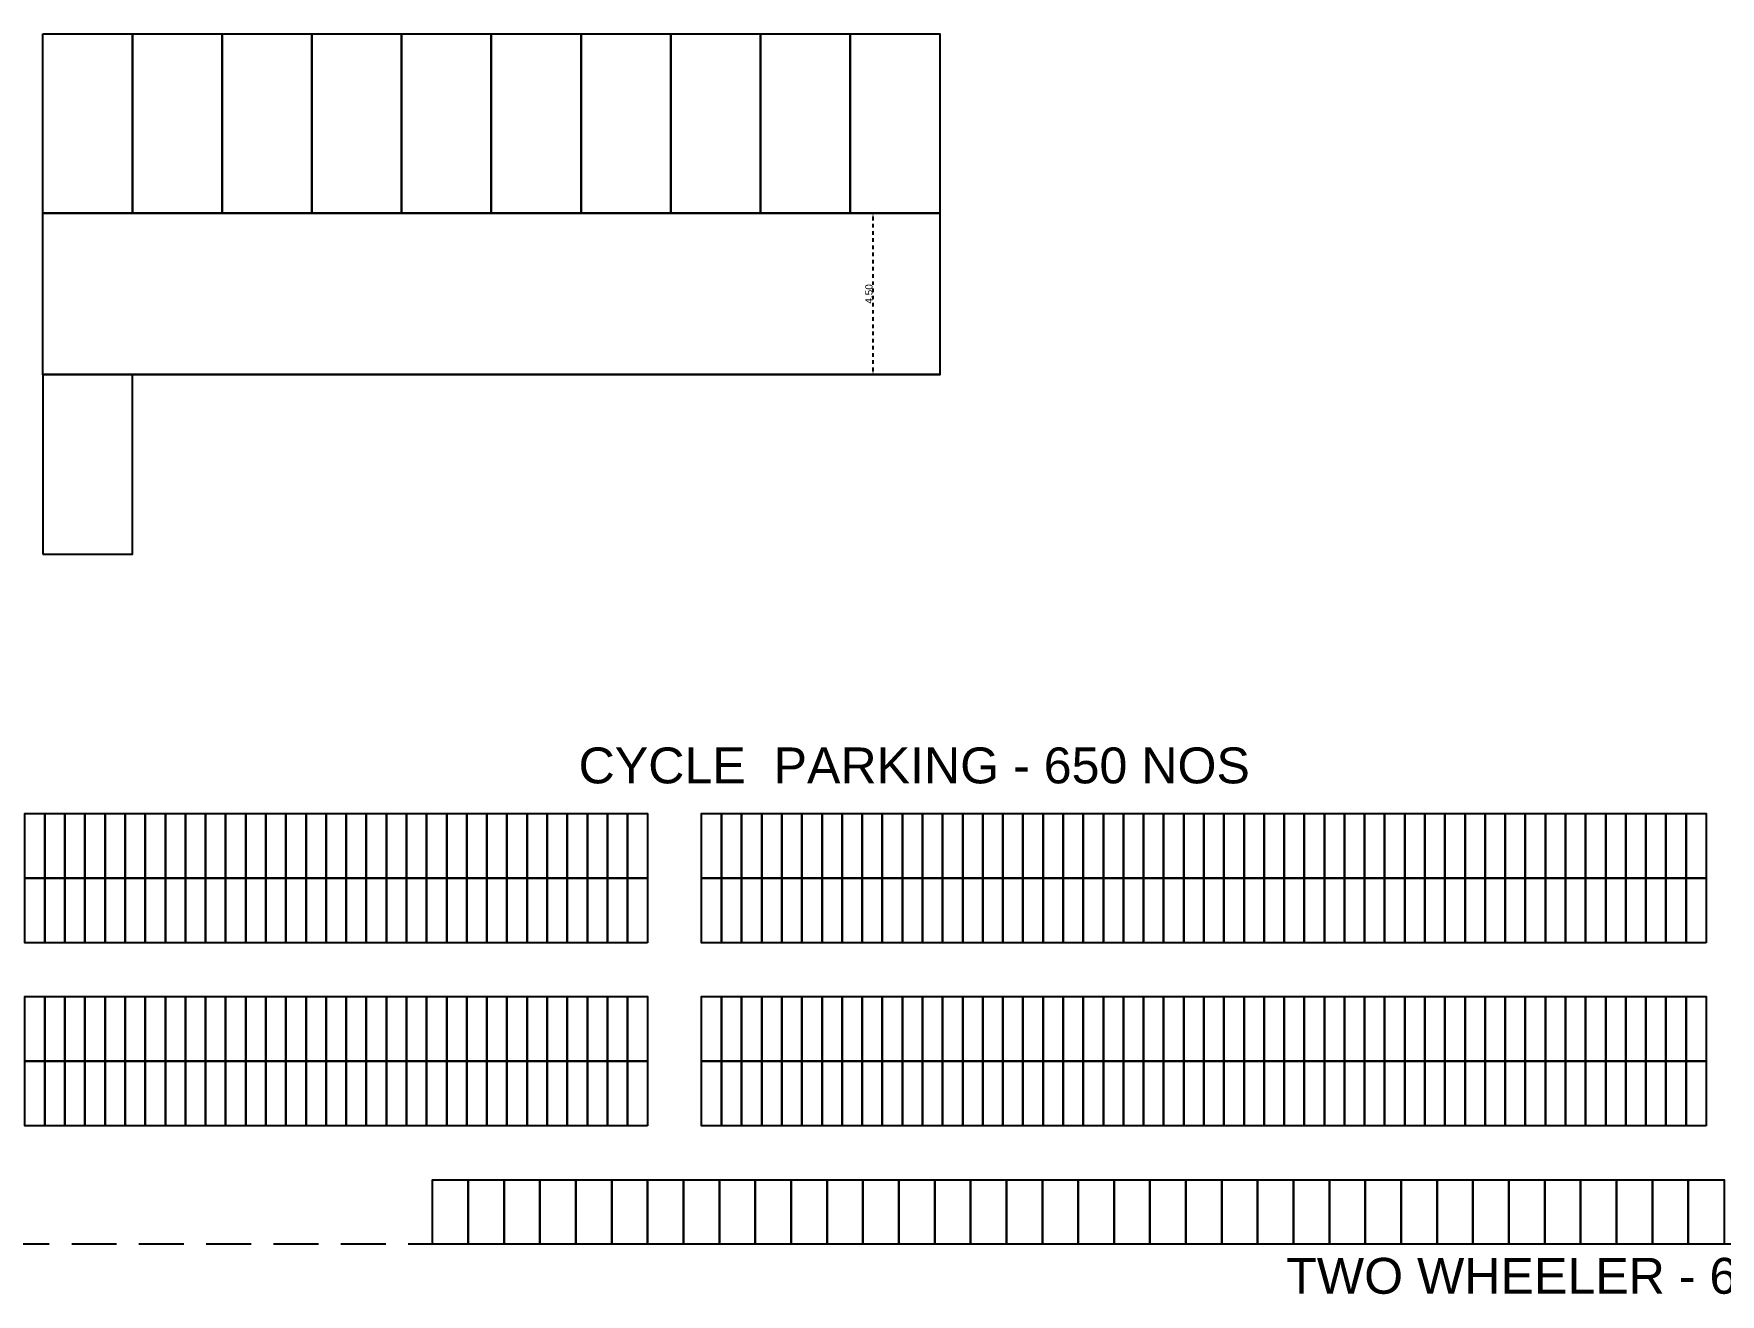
# Model space of a CAD drawing. Header units: metres. Extents: x -1744 to -758, y -4183 to -3914.
# Drawn here: x -1570.75 to -1523.74, y -4065.55 to -4030.42 of the extents above; entities that cross this region are included whole.
import ezdxf

# ---------------------------------------------------------------- set-up
doc = ezdxf.new("R2010")
doc.units = ezdxf.units.M
doc.header["$PDMODE"] = 3
doc.linetypes.add('DOT2', pattern=[0.125, 0, -0.125])
doc.linetypes.add('HIDDEN', pattern=[0.375, 0.25, -0.125])
for name, color, linetype in [('CYCLE PARKING', 225, 'Continuous'), ('DRIVE_WAY', 255, 'Continuous'), ('Driveway', 43, 'Continuous'), ('PARKING_SLOT', 30, 'Continuous'), ('PER_AISLE_WIDTH', 5, 'Continuous'), ('TEXT NOTES', 200, 'Continuous'), ('TWO WHEELER', 225, 'Continuous'), ('WALL', 7, 'Continuous')]:
    doc.layers.add(name, color=color, linetype=linetype)
doc.styles.add('CORPORATION', font='arial.ttf')
doc.styles.add('KK', font='arial.ttf', dxfattribs={"width": 0.75})
doc.styles.get("Standard").update_dxf_attribs({"font": 'arial.ttf'})
doc.dimstyles.new('Dim-outter', dxfattribs={"dimtxt": 1, "dimasz": 1, "dimexe": 0, "dimexo": 0, "dimgap": 1, "dimtad": 1, "dimlfac": -1, "dimzin": 3, "dimdsep": 46, "dimtxsty": 'CORPORATION', "dimblk": 'ARCHTICK', "dimcen": 0.125, "dimclrd": 8, "dimclre": 8, "dimclrt": 256, "dimazin": 0, "dimtfac": 0.5, "dimtix": 1, "dimtmove": 2, "dimatfit": 3, "dimfxl": 0, "dimtolj": 1, "dimtzin": 0, "dimarcsym": 0})

# ---------------------------------------------------------------- blocks, each defined once
blk = doc.blocks.new('A$C1C9B1590')
at = {"layer": 'CYCLE PARKING', "color": 101}
for points in [[(35.052, 129.009), (34.492, 129.009), (34.492, 130.809), (35.052, 130.809)], [(35.612, 129.009), (35.052, 129.009), (35.052, 130.809), (35.612, 130.809)], [(36.172, 129.009), (35.612, 129.009), (35.612, 130.809), (36.172, 130.809)], [(36.732, 129.009), (36.172, 129.009), (36.172, 130.809), (36.732, 130.809)], [(37.292, 129.009), (36.732, 129.009), (36.732, 130.809), (37.292, 130.809)], [(37.852, 129.009), (37.292, 129.009), (37.292, 130.809), (37.852, 130.809)], [(38.412, 129.009), (37.852, 129.009), (37.852, 130.809), (38.412, 130.809)], [(38.972, 129.009), (38.412, 129.009), (38.412, 130.809), (38.972, 130.809)], [(39.532, 129.009), (38.972, 129.009), (38.972, 130.809), (39.532, 130.809)], [(40.092, 129.009), (39.532, 129.009), (39.532, 130.809), (40.092, 130.809)], [(40.652, 129.009), (40.092, 129.009), (40.092, 130.809), (40.652, 130.809)], [(41.212, 129.009), (40.652, 129.009), (40.652, 130.809), (41.212, 130.809)], [(41.772, 129.009), (41.212, 129.009), (41.212, 130.809), (41.772, 130.809)], [(42.332, 129.009), (41.772, 129.009), (41.772, 130.809), (42.332, 130.809)], [(42.892, 129.009), (42.332, 129.009), (42.332, 130.809), (42.892, 130.809)], [(43.452, 129.009), (42.892, 129.009), (42.892, 130.809), (43.452, 130.809)], [(44.012, 129.009), (43.452, 129.009), (43.452, 130.809), (44.012, 130.809)], [(44.572, 129.009), (44.012, 129.009), (44.012, 130.809), (44.572, 130.809)], [(45.132, 129.009), (44.572, 129.009), (44.572, 130.809), (45.132, 130.809)], [(45.692, 129.009), (45.132, 129.009), (45.132, 130.809), (45.692, 130.809)], [(46.252, 129.009), (45.692, 129.009), (45.692, 130.809), (46.252, 130.809)], [(46.812, 129.009), (46.252, 129.009), (46.252, 130.809), (46.812, 130.809)], [(47.372, 129.009), (46.812, 129.009), (46.812, 130.809), (47.372, 130.809)], [(47.932, 129.009), (47.372, 129.009), (47.372, 130.809), (47.932, 130.809)], [(48.492, 129.009), (47.932, 129.009), (47.932, 130.809), (48.492, 130.809)], [(49.052, 129.009), (48.492, 129.009), (48.492, 130.809), (49.052, 130.809)], [(49.612, 129.009), (49.052, 129.009), (49.052, 130.809), (49.612, 130.809)], [(50.172, 129.009), (49.612, 129.009), (49.612, 130.809), (50.172, 130.809)], [(50.732, 129.009), (50.172, 129.009), (50.172, 130.809), (50.732, 130.809)], [(51.292, 129.009), (50.732, 129.009), (50.732, 130.809), (51.292, 130.809)], [(51.852, 129.009), (51.292, 129.009), (51.292, 130.809), (51.852, 130.809)], [(53.912, 129.009), (53.352, 129.009), (53.352, 130.809), (53.912, 130.809)], [(54.472, 129.009), (53.912, 129.009), (53.912, 130.809), (54.472, 130.809)], [(55.032, 129.009), (54.472, 129.009), (54.472, 130.809), (55.032, 130.809)], [(55.592, 129.009), (55.032, 129.009), (55.032, 130.809), (55.592, 130.809)], [(56.152, 129.009), (55.592, 129.009), (55.592, 130.809), (56.152, 130.809)], [(56.712, 129.009), (56.152, 129.009), (56.152, 130.809), (56.712, 130.809)], [(57.272, 129.009), (56.712, 129.009), (56.712, 130.809), (57.272, 130.809)], [(57.832, 129.009), (57.272, 129.009), (57.272, 130.809), (57.832, 130.809)], [(58.392, 129.009), (57.832, 129.009), (57.832, 130.809), (58.392, 130.809)], [(58.952, 129.009), (58.392, 129.009), (58.392, 130.809), (58.952, 130.809)], [(59.512, 129.009), (58.952, 129.009), (58.952, 130.809), (59.512, 130.809)], [(60.072, 129.009), (59.512, 129.009), (59.512, 130.809), (60.072, 130.809)], [(60.632, 129.009), (60.072, 129.009), (60.072, 130.809), (60.632, 130.809)], [(61.192, 129.009), (60.632, 129.009), (60.632, 130.809), (61.192, 130.809)], [(61.752, 129.009), (61.192, 129.009), (61.192, 130.809), (61.752, 130.809)], [(62.312, 129.009), (61.752, 129.009), (61.752, 130.809), (62.312, 130.809)], [(62.872, 129.009), (62.312, 129.009), (62.312, 130.809), (62.872, 130.809)], [(63.432, 129.009), (62.872, 129.009), (62.872, 130.809), (63.432, 130.809)], [(63.992, 129.009), (63.432, 129.009), (63.432, 130.809), (63.992, 130.809)], [(64.552, 129.009), (63.992, 129.009), (63.992, 130.809), (64.552, 130.809)], [(65.112, 129.009), (64.552, 129.009), (64.552, 130.809), (65.112, 130.809)], [(65.672, 129.009), (65.112, 129.009), (65.112, 130.809), (65.672, 130.809)], [(66.232, 129.009), (65.672, 129.009), (65.672, 130.809), (66.232, 130.809)], [(66.792, 129.009), (66.232, 129.009), (66.232, 130.809), (66.792, 130.809)], [(67.352, 129.009), (66.792, 129.009), (66.792, 130.809), (67.352, 130.809)], [(67.912, 129.009), (67.352, 129.009), (67.352, 130.809), (67.912, 130.809)], [(68.472, 129.009), (67.912, 129.009), (67.912, 130.809), (68.472, 130.809)], [(69.032, 129.009), (68.472, 129.009), (68.472, 130.809), (69.032, 130.809)], [(69.592, 129.009), (69.032, 129.009), (69.032, 130.809), (69.592, 130.809)], [(70.152, 129.009), (69.592, 129.009), (69.592, 130.809), (70.152, 130.809)], [(70.712, 129.009), (70.152, 129.009), (70.152, 130.809), (70.712, 130.809)], [(71.272, 129.009), (70.712, 129.009), (70.712, 130.809), (71.272, 130.809)], [(71.832, 129.009), (71.272, 129.009), (71.272, 130.809), (71.832, 130.809)], [(72.392, 129.009), (71.832, 129.009), (71.832, 130.809), (72.392, 130.809)], [(72.952, 129.009), (72.392, 129.009), (72.392, 130.809), (72.952, 130.809)], [(73.512, 129.009), (72.952, 129.009), (72.952, 130.809), (73.512, 130.809)], [(74.072, 129.009), (73.512, 129.009), (73.512, 130.809), (74.072, 130.809)], [(74.632, 129.009), (74.072, 129.009), (74.072, 130.809), (74.632, 130.809)], [(75.192, 129.009), (74.632, 129.009), (74.632, 130.809), (75.192, 130.809)], [(75.752, 129.009), (75.192, 129.009), (75.192, 130.809), (75.752, 130.809)], [(76.312, 129.009), (75.752, 129.009), (75.752, 130.809), (76.312, 130.809)], [(76.872, 129.009), (76.312, 129.009), (76.312, 130.809), (76.872, 130.809)], [(77.432, 129.009), (76.872, 129.009), (76.872, 130.809), (77.432, 130.809)], [(77.992, 129.009), (77.432, 129.009), (77.432, 130.809), (77.992, 130.809)], [(78.552, 129.009), (77.992, 129.009), (77.992, 130.809), (78.552, 130.809)], [(79.112, 129.009), (78.552, 129.009), (78.552, 130.809), (79.112, 130.809)], [(79.672, 129.009), (79.112, 129.009), (79.112, 130.809), (79.672, 130.809)], [(80.232, 129.009), (79.672, 129.009), (79.672, 130.809), (80.232, 130.809)], [(80.792, 129.009), (80.232, 129.009), (80.232, 130.809), (80.792, 130.809)], [(81.352, 129.009), (80.792, 129.009), (80.792, 130.809), (81.352, 130.809)], [(35.052, 127.209), (34.492, 127.209), (34.492, 129.009), (35.052, 129.009)], [(35.612, 127.209), (35.052, 127.209), (35.052, 129.009), (35.612, 129.009)], [(36.172, 127.209), (35.612, 127.209), (35.612, 129.009), (36.172, 129.009)], [(36.732, 127.209), (36.172, 127.209), (36.172, 129.009), (36.732, 129.009)], [(37.292, 127.209), (36.732, 127.209), (36.732, 129.009), (37.292, 129.009)], [(37.852, 127.209), (37.292, 127.209), (37.292, 129.009), (37.852, 129.009)], [(38.412, 127.209), (37.852, 127.209), (37.852, 129.009), (38.412, 129.009)], [(38.972, 127.209), (38.412, 127.209), (38.412, 129.009), (38.972, 129.009)], [(39.532, 127.209), (38.972, 127.209), (38.972, 129.009), (39.532, 129.009)], [(40.092, 127.209), (39.532, 127.209), (39.532, 129.009), (40.092, 129.009)], [(40.652, 127.209), (40.092, 127.209), (40.092, 129.009), (40.652, 129.009)], [(41.212, 127.209), (40.652, 127.209), (40.652, 129.009), (41.212, 129.009)], [(41.772, 127.209), (41.212, 127.209), (41.212, 129.009), (41.772, 129.009)], [(42.332, 127.209), (41.772, 127.209), (41.772, 129.009), (42.332, 129.009)], [(42.892, 127.209), (42.332, 127.209), (42.332, 129.009), (42.892, 129.009)], [(43.452, 127.209), (42.892, 127.209), (42.892, 129.009), (43.452, 129.009)], [(44.012, 127.209), (43.452, 127.209), (43.452, 129.009), (44.012, 129.009)], [(44.572, 127.209), (44.012, 127.209), (44.012, 129.009), (44.572, 129.009)], [(45.132, 127.209), (44.572, 127.209), (44.572, 129.009), (45.132, 129.009)], [(45.692, 127.209), (45.132, 127.209), (45.132, 129.009), (45.692, 129.009)], [(46.252, 127.209), (45.692, 127.209), (45.692, 129.009), (46.252, 129.009)], [(46.812, 127.209), (46.252, 127.209), (46.252, 129.009), (46.812, 129.009)], [(47.372, 127.209), (46.812, 127.209), (46.812, 129.009), (47.372, 129.009)], [(47.932, 127.209), (47.372, 127.209), (47.372, 129.009), (47.932, 129.009)], [(48.492, 127.209), (47.932, 127.209), (47.932, 129.009), (48.492, 129.009)], [(49.052, 127.209), (48.492, 127.209), (48.492, 129.009), (49.052, 129.009)], [(49.612, 127.209), (49.052, 127.209), (49.052, 129.009), (49.612, 129.009)], [(50.172, 127.209), (49.612, 127.209), (49.612, 129.009), (50.172, 129.009)], [(50.732, 127.209), (50.172, 127.209), (50.172, 129.009), (50.732, 129.009)], [(51.292, 127.209), (50.732, 127.209), (50.732, 129.009), (51.292, 129.009)], [(51.852, 127.209), (51.292, 127.209), (51.292, 129.009), (51.852, 129.009)], [(53.912, 127.209), (53.352, 127.209), (53.352, 129.009), (53.912, 129.009)], [(54.472, 127.209), (53.912, 127.209), (53.912, 129.009), (54.472, 129.009)], [(55.032, 127.209), (54.472, 127.209), (54.472, 129.009), (55.032, 129.009)], [(55.592, 127.209), (55.032, 127.209), (55.032, 129.009), (55.592, 129.009)], [(56.152, 127.209), (55.592, 127.209), (55.592, 129.009), (56.152, 129.009)], [(56.712, 127.209), (56.152, 127.209), (56.152, 129.009), (56.712, 129.009)], [(57.272, 127.209), (56.712, 127.209), (56.712, 129.009), (57.272, 129.009)], [(57.832, 127.209), (57.272, 127.209), (57.272, 129.009), (57.832, 129.009)], [(58.392, 127.209), (57.832, 127.209), (57.832, 129.009), (58.392, 129.009)], [(58.952, 127.209), (58.392, 127.209), (58.392, 129.009), (58.952, 129.009)], [(59.512, 127.209), (58.952, 127.209), (58.952, 129.009), (59.512, 129.009)], [(60.072, 127.209), (59.512, 127.209), (59.512, 129.009), (60.072, 129.009)], [(60.632, 127.209), (60.072, 127.209), (60.072, 129.009), (60.632, 129.009)], [(61.192, 127.209), (60.632, 127.209), (60.632, 129.009), (61.192, 129.009)], [(61.752, 127.209), (61.192, 127.209), (61.192, 129.009), (61.752, 129.009)], [(62.312, 127.209), (61.752, 127.209), (61.752, 129.009), (62.312, 129.009)], [(62.872, 127.209), (62.312, 127.209), (62.312, 129.009), (62.872, 129.009)], [(63.432, 127.209), (62.872, 127.209), (62.872, 129.009), (63.432, 129.009)], [(63.992, 127.209), (63.432, 127.209), (63.432, 129.009), (63.992, 129.009)], [(64.552, 127.209), (63.992, 127.209), (63.992, 129.009), (64.552, 129.009)], [(65.112, 127.209), (64.552, 127.209), (64.552, 129.009), (65.112, 129.009)], [(65.672, 127.209), (65.112, 127.209), (65.112, 129.009), (65.672, 129.009)], [(66.232, 127.209), (65.672, 127.209), (65.672, 129.009), (66.232, 129.009)], [(66.792, 127.209), (66.232, 127.209), (66.232, 129.009), (66.792, 129.009)], [(67.352, 127.209), (66.792, 127.209), (66.792, 129.009), (67.352, 129.009)], [(67.912, 127.209), (67.352, 127.209), (67.352, 129.009), (67.912, 129.009)], [(68.472, 127.209), (67.912, 127.209), (67.912, 129.009), (68.472, 129.009)], [(69.032, 127.209), (68.472, 127.209), (68.472, 129.009), (69.032, 129.009)], [(69.592, 127.209), (69.032, 127.209), (69.032, 129.009), (69.592, 129.009)], [(70.152, 127.209), (69.592, 127.209), (69.592, 129.009), (70.152, 129.009)], [(70.712, 127.209), (70.152, 127.209), (70.152, 129.009), (70.712, 129.009)], [(71.272, 127.209), (70.712, 127.209), (70.712, 129.009), (71.272, 129.009)], [(71.832, 127.209), (71.272, 127.209), (71.272, 129.009), (71.832, 129.009)], [(72.392, 127.209), (71.832, 127.209), (71.832, 129.009), (72.392, 129.009)], [(72.952, 127.209), (72.392, 127.209), (72.392, 129.009), (72.952, 129.009)], [(73.512, 127.209), (72.952, 127.209), (72.952, 129.009), (73.512, 129.009)], [(74.072, 127.209), (73.512, 127.209), (73.512, 129.009), (74.072, 129.009)], [(74.632, 127.209), (74.072, 127.209), (74.072, 129.009), (74.632, 129.009)], [(75.192, 127.209), (74.632, 127.209), (74.632, 129.009), (75.192, 129.009)], [(75.752, 127.209), (75.192, 127.209), (75.192, 129.009), (75.752, 129.009)], [(76.312, 127.209), (75.752, 127.209), (75.752, 129.009), (76.312, 129.009)], [(76.872, 127.209), (76.312, 127.209), (76.312, 129.009), (76.872, 129.009)], [(77.432, 127.209), (76.872, 127.209), (76.872, 129.009), (77.432, 129.009)], [(77.992, 127.209), (77.432, 127.209), (77.432, 129.009), (77.992, 129.009)], [(78.552, 127.209), (77.992, 127.209), (77.992, 129.009), (78.552, 129.009)], [(79.112, 127.209), (78.552, 127.209), (78.552, 129.009), (79.112, 129.009)], [(79.672, 127.209), (79.112, 127.209), (79.112, 129.009), (79.672, 129.009)], [(80.232, 127.209), (79.672, 127.209), (79.672, 129.009), (80.232, 129.009)], [(80.792, 127.209), (80.232, 127.209), (80.232, 129.009), (80.792, 129.009)], [(81.352, 127.209), (80.792, 127.209), (80.792, 129.009), (81.352, 129.009)], [(35.052, 123.909), (34.492, 123.909), (34.492, 125.709), (35.052, 125.709)], [(35.612, 123.909), (35.052, 123.909), (35.052, 125.709), (35.612, 125.709)], [(36.172, 123.909), (35.612, 123.909), (35.612, 125.709), (36.172, 125.709)], [(36.732, 123.909), (36.172, 123.909), (36.172, 125.709), (36.732, 125.709)], [(37.292, 123.909), (36.732, 123.909), (36.732, 125.709), (37.292, 125.709)], [(37.852, 123.909), (37.292, 123.909), (37.292, 125.709), (37.852, 125.709)], [(38.412, 123.909), (37.852, 123.909), (37.852, 125.709), (38.412, 125.709)], [(38.972, 123.909), (38.412, 123.909), (38.412, 125.709), (38.972, 125.709)], [(39.532, 123.909), (38.972, 123.909), (38.972, 125.709), (39.532, 125.709)], [(40.092, 123.909), (39.532, 123.909), (39.532, 125.709), (40.092, 125.709)], [(40.652, 123.909), (40.092, 123.909), (40.092, 125.709), (40.652, 125.709)], [(41.212, 123.909), (40.652, 123.909), (40.652, 125.709), (41.212, 125.709)], [(41.772, 123.909), (41.212, 123.909), (41.212, 125.709), (41.772, 125.709)], [(42.332, 123.909), (41.772, 123.909), (41.772, 125.709), (42.332, 125.709)], [(42.892, 123.909), (42.332, 123.909), (42.332, 125.709), (42.892, 125.709)], [(43.452, 123.909), (42.892, 123.909), (42.892, 125.709), (43.452, 125.709)], [(44.012, 123.909), (43.452, 123.909), (43.452, 125.709), (44.012, 125.709)], [(44.572, 123.909), (44.012, 123.909), (44.012, 125.709), (44.572, 125.709)], [(45.132, 123.909), (44.572, 123.909), (44.572, 125.709), (45.132, 125.709)], [(45.692, 123.909), (45.132, 123.909), (45.132, 125.709), (45.692, 125.709)], [(46.252, 123.909), (45.692, 123.909), (45.692, 125.709), (46.252, 125.709)], [(46.812, 123.909), (46.252, 123.909), (46.252, 125.709), (46.812, 125.709)], [(47.372, 123.909), (46.812, 123.909), (46.812, 125.709), (47.372, 125.709)], [(47.932, 123.909), (47.372, 123.909), (47.372, 125.709), (47.932, 125.709)], [(48.492, 123.909), (47.932, 123.909), (47.932, 125.709), (48.492, 125.709)], [(49.052, 123.909), (48.492, 123.909), (48.492, 125.709), (49.052, 125.709)], [(49.612, 123.909), (49.052, 123.909), (49.052, 125.709), (49.612, 125.709)], [(50.172, 123.909), (49.612, 123.909), (49.612, 125.709), (50.172, 125.709)], [(50.732, 123.909), (50.172, 123.909), (50.172, 125.709), (50.732, 125.709)], [(51.292, 123.909), (50.732, 123.909), (50.732, 125.709), (51.292, 125.709)], [(51.852, 123.909), (51.292, 123.909), (51.292, 125.709), (51.852, 125.709)], [(53.912, 123.909), (53.352, 123.909), (53.352, 125.709), (53.912, 125.709)], [(54.472, 123.909), (53.912, 123.909), (53.912, 125.709), (54.472, 125.709)], [(55.032, 123.909), (54.472, 123.909), (54.472, 125.709), (55.032, 125.709)], [(55.592, 123.909), (55.032, 123.909), (55.032, 125.709), (55.592, 125.709)], [(56.152, 123.909), (55.592, 123.909), (55.592, 125.709), (56.152, 125.709)], [(56.712, 123.909), (56.152, 123.909), (56.152, 125.709), (56.712, 125.709)], [(57.272, 123.909), (56.712, 123.909), (56.712, 125.709), (57.272, 125.709)], [(57.832, 123.909), (57.272, 123.909), (57.272, 125.709), (57.832, 125.709)], [(58.392, 123.909), (57.832, 123.909), (57.832, 125.709), (58.392, 125.709)], [(58.952, 123.909), (58.392, 123.909), (58.392, 125.709), (58.952, 125.709)], [(59.512, 123.909), (58.952, 123.909), (58.952, 125.709), (59.512, 125.709)], [(60.072, 123.909), (59.512, 123.909), (59.512, 125.709), (60.072, 125.709)], [(60.632, 123.909), (60.072, 123.909), (60.072, 125.709), (60.632, 125.709)], [(61.192, 123.909), (60.632, 123.909), (60.632, 125.709), (61.192, 125.709)], [(61.752, 123.909), (61.192, 123.909), (61.192, 125.709), (61.752, 125.709)], [(62.312, 123.909), (61.752, 123.909), (61.752, 125.709), (62.312, 125.709)], [(62.872, 123.909), (62.312, 123.909), (62.312, 125.709), (62.872, 125.709)], [(63.432, 123.909), (62.872, 123.909), (62.872, 125.709), (63.432, 125.709)], [(63.992, 123.909), (63.432, 123.909), (63.432, 125.709), (63.992, 125.709)], [(64.552, 123.909), (63.992, 123.909), (63.992, 125.709), (64.552, 125.709)], [(65.112, 123.909), (64.552, 123.909), (64.552, 125.709), (65.112, 125.709)], [(65.672, 123.909), (65.112, 123.909), (65.112, 125.709), (65.672, 125.709)], [(66.232, 123.909), (65.672, 123.909), (65.672, 125.709), (66.232, 125.709)], [(66.792, 123.909), (66.232, 123.909), (66.232, 125.709), (66.792, 125.709)], [(67.352, 123.909), (66.792, 123.909), (66.792, 125.709), (67.352, 125.709)], [(67.912, 123.909), (67.352, 123.909), (67.352, 125.709), (67.912, 125.709)], [(68.472, 123.909), (67.912, 123.909), (67.912, 125.709), (68.472, 125.709)], [(69.032, 123.909), (68.472, 123.909), (68.472, 125.709), (69.032, 125.709)], [(69.592, 123.909), (69.032, 123.909), (69.032, 125.709), (69.592, 125.709)], [(70.152, 123.909), (69.592, 123.909), (69.592, 125.709), (70.152, 125.709)], [(70.712, 123.909), (70.152, 123.909), (70.152, 125.709), (70.712, 125.709)], [(71.272, 123.909), (70.712, 123.909), (70.712, 125.709), (71.272, 125.709)], [(71.832, 123.909), (71.272, 123.909), (71.272, 125.709), (71.832, 125.709)], [(72.392, 123.909), (71.832, 123.909), (71.832, 125.709), (72.392, 125.709)], [(72.952, 123.909), (72.392, 123.909), (72.392, 125.709), (72.952, 125.709)], [(73.512, 123.909), (72.952, 123.909), (72.952, 125.709), (73.512, 125.709)], [(74.072, 123.909), (73.512, 123.909), (73.512, 125.709), (74.072, 125.709)], [(74.632, 123.909), (74.072, 123.909), (74.072, 125.709), (74.632, 125.709)], [(75.192, 123.909), (74.632, 123.909), (74.632, 125.709), (75.192, 125.709)], [(75.752, 123.909), (75.192, 123.909), (75.192, 125.709), (75.752, 125.709)], [(76.312, 123.909), (75.752, 123.909), (75.752, 125.709), (76.312, 125.709)], [(76.872, 123.909), (76.312, 123.909), (76.312, 125.709), (76.872, 125.709)], [(77.432, 123.909), (76.872, 123.909), (76.872, 125.709), (77.432, 125.709)], [(77.992, 123.909), (77.432, 123.909), (77.432, 125.709), (77.992, 125.709)], [(78.552, 123.909), (77.992, 123.909), (77.992, 125.709), (78.552, 125.709)], [(79.112, 123.909), (78.552, 123.909), (78.552, 125.709), (79.112, 125.709)], [(79.672, 123.909), (79.112, 123.909), (79.112, 125.709), (79.672, 125.709)], [(80.232, 123.909), (79.672, 123.909), (79.672, 125.709), (80.232, 125.709)], [(80.792, 123.909), (80.232, 123.909), (80.232, 125.709), (80.792, 125.709)], [(81.352, 123.909), (80.792, 123.909), (80.792, 125.709), (81.352, 125.709)], [(35.052, 122.109), (34.492, 122.109), (34.492, 123.909), (35.052, 123.909)], [(35.612, 122.109), (35.052, 122.109), (35.052, 123.909), (35.612, 123.909)], [(36.172, 122.109), (35.612, 122.109), (35.612, 123.909), (36.172, 123.909)], [(36.732, 122.109), (36.172, 122.109), (36.172, 123.909), (36.732, 123.909)], [(37.292, 122.109), (36.732, 122.109), (36.732, 123.909), (37.292, 123.909)], [(37.852, 122.109), (37.292, 122.109), (37.292, 123.909), (37.852, 123.909)], [(38.412, 122.109), (37.852, 122.109), (37.852, 123.909), (38.412, 123.909)], [(38.972, 122.109), (38.412, 122.109), (38.412, 123.909), (38.972, 123.909)], [(39.532, 122.109), (38.972, 122.109), (38.972, 123.909), (39.532, 123.909)], [(40.092, 122.109), (39.532, 122.109), (39.532, 123.909), (40.092, 123.909)], [(40.652, 122.109), (40.092, 122.109), (40.092, 123.909), (40.652, 123.909)], [(41.212, 122.109), (40.652, 122.109), (40.652, 123.909), (41.212, 123.909)], [(41.772, 122.109), (41.212, 122.109), (41.212, 123.909), (41.772, 123.909)], [(42.332, 122.109), (41.772, 122.109), (41.772, 123.909), (42.332, 123.909)], [(42.892, 122.109), (42.332, 122.109), (42.332, 123.909), (42.892, 123.909)], [(43.452, 122.109), (42.892, 122.109), (42.892, 123.909), (43.452, 123.909)], [(44.012, 122.109), (43.452, 122.109), (43.452, 123.909), (44.012, 123.909)], [(44.572, 122.109), (44.012, 122.109), (44.012, 123.909), (44.572, 123.909)], [(45.132, 122.109), (44.572, 122.109), (44.572, 123.909), (45.132, 123.909)], [(45.692, 122.109), (45.132, 122.109), (45.132, 123.909), (45.692, 123.909)], [(46.252, 122.109), (45.692, 122.109), (45.692, 123.909), (46.252, 123.909)], [(46.812, 122.109), (46.252, 122.109), (46.252, 123.909), (46.812, 123.909)], [(47.372, 122.109), (46.812, 122.109), (46.812, 123.909), (47.372, 123.909)], [(47.932, 122.109), (47.372, 122.109), (47.372, 123.909), (47.932, 123.909)], [(48.492, 122.109), (47.932, 122.109), (47.932, 123.909), (48.492, 123.909)], [(49.052, 122.109), (48.492, 122.109), (48.492, 123.909), (49.052, 123.909)], [(49.612, 122.109), (49.052, 122.109), (49.052, 123.909), (49.612, 123.909)], [(50.172, 122.109), (49.612, 122.109), (49.612, 123.909), (50.172, 123.909)], [(50.732, 122.109), (50.172, 122.109), (50.172, 123.909), (50.732, 123.909)], [(51.292, 122.109), (50.732, 122.109), (50.732, 123.909), (51.292, 123.909)], [(51.852, 122.109), (51.292, 122.109), (51.292, 123.909), (51.852, 123.909)], [(53.912, 122.109), (53.352, 122.109), (53.352, 123.909), (53.912, 123.909)], [(54.472, 122.109), (53.912, 122.109), (53.912, 123.909), (54.472, 123.909)], [(55.032, 122.109), (54.472, 122.109), (54.472, 123.909), (55.032, 123.909)], [(55.592, 122.109), (55.032, 122.109), (55.032, 123.909), (55.592, 123.909)], [(56.152, 122.109), (55.592, 122.109), (55.592, 123.909), (56.152, 123.909)], [(56.712, 122.109), (56.152, 122.109), (56.152, 123.909), (56.712, 123.909)], [(57.272, 122.109), (56.712, 122.109), (56.712, 123.909), (57.272, 123.909)], [(57.832, 122.109), (57.272, 122.109), (57.272, 123.909), (57.832, 123.909)], [(58.392, 122.109), (57.832, 122.109), (57.832, 123.909), (58.392, 123.909)], [(58.952, 122.109), (58.392, 122.109), (58.392, 123.909), (58.952, 123.909)], [(59.512, 122.109), (58.952, 122.109), (58.952, 123.909), (59.512, 123.909)], [(60.072, 122.109), (59.512, 122.109), (59.512, 123.909), (60.072, 123.909)], [(60.632, 122.109), (60.072, 122.109), (60.072, 123.909), (60.632, 123.909)], [(61.192, 122.109), (60.632, 122.109), (60.632, 123.909), (61.192, 123.909)], [(61.752, 122.109), (61.192, 122.109), (61.192, 123.909), (61.752, 123.909)], [(62.312, 122.109), (61.752, 122.109), (61.752, 123.909), (62.312, 123.909)], [(62.872, 122.109), (62.312, 122.109), (62.312, 123.909), (62.872, 123.909)], [(63.432, 122.109), (62.872, 122.109), (62.872, 123.909), (63.432, 123.909)], [(63.992, 122.109), (63.432, 122.109), (63.432, 123.909), (63.992, 123.909)], [(64.552, 122.109), (63.992, 122.109), (63.992, 123.909), (64.552, 123.909)], [(65.112, 122.109), (64.552, 122.109), (64.552, 123.909), (65.112, 123.909)], [(65.672, 122.109), (65.112, 122.109), (65.112, 123.909), (65.672, 123.909)], [(66.232, 122.109), (65.672, 122.109), (65.672, 123.909), (66.232, 123.909)], [(66.792, 122.109), (66.232, 122.109), (66.232, 123.909), (66.792, 123.909)], [(67.352, 122.109), (66.792, 122.109), (66.792, 123.909), (67.352, 123.909)], [(67.912, 122.109), (67.352, 122.109), (67.352, 123.909), (67.912, 123.909)], [(68.472, 122.109), (67.912, 122.109), (67.912, 123.909), (68.472, 123.909)], [(69.032, 122.109), (68.472, 122.109), (68.472, 123.909), (69.032, 123.909)], [(69.592, 122.109), (69.032, 122.109), (69.032, 123.909), (69.592, 123.909)], [(70.152, 122.109), (69.592, 122.109), (69.592, 123.909), (70.152, 123.909)], [(70.712, 122.109), (70.152, 122.109), (70.152, 123.909), (70.712, 123.909)], [(71.272, 122.109), (70.712, 122.109), (70.712, 123.909), (71.272, 123.909)], [(71.832, 122.109), (71.272, 122.109), (71.272, 123.909), (71.832, 123.909)], [(72.392, 122.109), (71.832, 122.109), (71.832, 123.909), (72.392, 123.909)], [(72.952, 122.109), (72.392, 122.109), (72.392, 123.909), (72.952, 123.909)], [(73.512, 122.109), (72.952, 122.109), (72.952, 123.909), (73.512, 123.909)], [(74.072, 122.109), (73.512, 122.109), (73.512, 123.909), (74.072, 123.909)], [(74.632, 122.109), (74.072, 122.109), (74.072, 123.909), (74.632, 123.909)], [(75.192, 122.109), (74.632, 122.109), (74.632, 123.909), (75.192, 123.909)], [(75.752, 122.109), (75.192, 122.109), (75.192, 123.909), (75.752, 123.909)], [(76.312, 122.109), (75.752, 122.109), (75.752, 123.909), (76.312, 123.909)], [(76.872, 122.109), (76.312, 122.109), (76.312, 123.909), (76.872, 123.909)], [(77.432, 122.109), (76.872, 122.109), (76.872, 123.909), (77.432, 123.909)], [(77.992, 122.109), (77.432, 122.109), (77.432, 123.909), (77.992, 123.909)], [(78.552, 122.109), (77.992, 122.109), (77.992, 123.909), (78.552, 123.909)], [(79.112, 122.109), (78.552, 122.109), (78.552, 123.909), (79.112, 123.909)], [(79.672, 122.109), (79.112, 122.109), (79.112, 123.909), (79.672, 123.909)], [(80.232, 122.109), (79.672, 122.109), (79.672, 123.909), (80.232, 123.909)], [(80.792, 122.109), (80.232, 122.109), (80.232, 123.909), (80.792, 123.909)], [(81.352, 122.109), (80.792, 122.109), (80.792, 123.909), (81.352, 123.909)]]:
    blk.add_lwpolyline(points, close=True, dxfattribs=at)
at = {"layer": 'Driveway', "linetype": 'HIDDEN', "ltscale": 5}
blk.add_line((142.052, 118.809), (14.593, 118.809), dxfattribs=at)
at = {"layer": 'TWO WHEELER', "color": 2}
for points in [[(46.852, 118.809), (45.852, 118.809), (45.852, 120.609), (46.852, 120.609)], [(47.852, 118.809), (46.852, 118.809), (46.852, 120.609), (47.852, 120.609)], [(48.852, 118.809), (47.852, 118.809), (47.852, 120.609), (48.852, 120.609)], [(49.852, 118.809), (48.852, 118.809), (48.852, 120.609), (49.852, 120.609)], [(50.852, 118.809), (49.852, 118.809), (49.852, 120.609), (50.852, 120.609)], [(51.852, 118.809), (50.852, 118.809), (50.852, 120.609), (51.852, 120.609)], [(52.852, 118.809), (51.852, 118.809), (51.852, 120.609), (52.852, 120.609)], [(53.852, 118.809), (52.852, 118.809), (52.852, 120.609), (53.852, 120.609)], [(54.852, 118.809), (53.852, 118.809), (53.852, 120.609), (54.852, 120.609)], [(55.852, 118.809), (54.852, 118.809), (54.852, 120.609), (55.852, 120.609)], [(56.852, 118.809), (55.852, 118.809), (55.852, 120.609), (56.852, 120.609)], [(57.852, 118.809), (56.852, 118.809), (56.852, 120.609), (57.852, 120.609)], [(58.852, 118.809), (57.852, 118.809), (57.852, 120.609), (58.852, 120.609)], [(59.852, 118.809), (58.852, 118.809), (58.852, 120.609), (59.852, 120.609)], [(60.852, 118.809), (59.852, 118.809), (59.852, 120.609), (60.852, 120.609)], [(61.852, 118.809), (60.852, 118.809), (60.852, 120.609), (61.852, 120.609)], [(62.852, 118.809), (61.852, 118.809), (61.852, 120.609), (62.852, 120.609)], [(63.852, 118.809), (62.852, 118.809), (62.852, 120.609), (63.852, 120.609)], [(64.852, 118.809), (63.852, 118.809), (63.852, 120.609), (64.852, 120.609)], [(65.852, 118.809), (64.852, 118.809), (64.852, 120.609), (65.852, 120.609)], [(66.852, 118.809), (65.852, 118.809), (65.852, 120.609), (66.852, 120.609)], [(67.852, 118.809), (66.852, 118.809), (66.852, 120.609), (67.852, 120.609)], [(68.852, 118.809), (67.852, 118.809), (67.852, 120.609), (68.852, 120.609)], [(69.852, 118.809), (68.852, 118.809), (68.852, 120.609), (69.852, 120.609)], [(70.852, 118.809), (69.852, 118.809), (69.852, 120.609), (70.852, 120.609)], [(71.852, 118.809), (70.852, 118.809), (70.852, 120.609), (71.852, 120.609)], [(72.852, 118.809), (71.852, 118.809), (71.852, 120.609), (72.852, 120.609)], [(73.852, 118.809), (72.852, 118.809), (72.852, 120.609), (73.852, 120.609)], [(74.852, 118.809), (73.852, 118.809), (73.852, 120.609), (74.852, 120.609)], [(75.852, 118.809), (74.852, 118.809), (74.852, 120.609), (75.852, 120.609)], [(76.852, 118.809), (75.852, 118.809), (75.852, 120.609), (76.852, 120.609)], [(77.852, 118.809), (76.852, 118.809), (76.852, 120.609), (77.852, 120.609)], [(78.852, 118.809), (77.852, 118.809), (77.852, 120.609), (78.852, 120.609)], [(79.852, 118.809), (78.852, 118.809), (78.852, 120.609), (79.852, 120.609)], [(80.852, 118.809), (79.852, 118.809), (79.852, 120.609), (80.852, 120.609)], [(81.852, 118.809), (80.852, 118.809), (80.852, 120.609), (81.852, 120.609)]]:
    blk.add_lwpolyline(points, close=True, dxfattribs=at)
at = {"layer": 'TEXT NOTES', "color": 200, "style": 'KK'}
blk.add_text('TWO WHEELER - 65 NOS', height=1, dxfattribs=at).set_placement((69.648, 117.43))
at = {"layer": 'TEXT NOTES', "insert": (49.54, 132.652), "char_height": 1, "width": 74.19975, "attachment_point": 1}
blk.add_mtext(' CYCLE  PARKING - 650 NOS', dxfattribs=at)
blk = doc.blocks.new('*D542')
at = {"layer": 'DEFPOINTS', "color": 0, "ltscale": 0.05}
for p in [(-1545.493, -4035.422), (-1547.356, -4039.922), (-1545.493, -4039.922)]:
    blk.add_point(p, dxfattribs=at)
at = {"layer": 'DRIVE_WAY', "linetype": 'DOT2', "lineweight": -2, "ltscale": 0.05}
for p, q in [((-1545.493, -4035.422), (-1547.356, -4035.422)), ((-1547.356, -4035.522), (-1547.356, -4039.822)), ((-1545.493, -4039.922), (-1547.356, -4039.922))]:
    blk.add_line(p, q, dxfattribs=at)
at = {"layer": 'DRIVE_WAY', "ltscale": 0.05}
for points in [[(-1547.372, -4035.522), (-1547.339, -4035.522), (-1547.356, -4035.422)], [(-1547.372, -4039.822), (-1547.339, -4039.822), (-1547.356, -4039.922)]]:
    blk.add_solid(points, dxfattribs=at)
at = {"layer": 'DRIVE_WAY', "ltscale": 0.05, "insert": (-1547.468, -4037.672), "char_height": 0.2, "attachment_point": 5, "rotation": 90, "style": 'CORPORATION'}
blk.add_mtext('\\A1;4.50', dxfattribs=at)

msp = doc.modelspace()

# ---------------------------------------------------------------- linework, layer by layer
at = {"layer": 'DRIVE_WAY', "color": 254, "ltscale": 0.05}
msp.add_lwpolyline([(-1570.49341, -4035.4221), (-1545.49341, -4035.4221), (-1545.49341, -4039.92242), (-1570.49341, -4039.92242)], close=True, dxfattribs=at)
at = {"layer": 'PARKING_SLOT', "color": 30}
for points in [[(-1570.49341, -4030.4221), (-1567.99341, -4030.4221), (-1567.99341, -4035.4221), (-1570.49341, -4035.4221)], [(-1567.99341, -4030.4221), (-1565.49341, -4030.4221), (-1565.49341, -4035.4221), (-1567.99341, -4035.4221)], [(-1565.49341, -4030.4221), (-1562.99341, -4030.4221), (-1562.99341, -4035.4221), (-1565.49341, -4035.4221)], [(-1562.99341, -4030.4221), (-1560.49341, -4030.4221), (-1560.49341, -4035.4221), (-1562.99341, -4035.4221)], [(-1560.49341, -4030.4221), (-1557.99341, -4030.4221), (-1557.99341, -4035.4221), (-1560.49341, -4035.4221)], [(-1557.99341, -4030.4221), (-1555.49341, -4030.4221), (-1555.49341, -4035.4221), (-1557.99341, -4035.4221)], [(-1555.49341, -4030.4221), (-1552.99341, -4030.4221), (-1552.99341, -4035.4221), (-1555.49341, -4035.4221)], [(-1552.99341, -4030.4221), (-1550.49341, -4030.4221), (-1550.49341, -4035.4221), (-1552.99341, -4035.4221)], [(-1550.49341, -4030.4221), (-1547.99341, -4030.4221), (-1547.99341, -4035.4221), (-1550.49341, -4035.4221)], [(-1547.99341, -4030.4221), (-1545.49341, -4030.4221), (-1545.49341, -4035.4221), (-1547.99341, -4035.4221)], [(-1570.49341, -4044.9221), (-1567.99341, -4044.9221), (-1567.99341, -4039.9221), (-1570.49341, -4039.9221)]]:
    msp.add_lwpolyline(points, close=True, dxfattribs=at)
at = {"layer": 'PER_AISLE_WIDTH', "color": 5}
msp.add_lwpolyline([(-1570.49341, -4035.4221), (-1545.49341, -4035.4221), (-1545.49341, -4039.9221), (-1570.49341, -4039.9221)], close=True, dxfattribs=at)

# ---------------------------------------------------------------- block references
at = {"layer": 'WALL'}
msp.add_blockref('A$C1C9B1590', (-1605.48862, -4182.96317), dxfattribs=at)

# ---------------------------------------------------------------- dimensions: what is measured, and where the dimension line sits
at = {"layer": 'DRIVE_WAY', "color": 254, "ltscale": 0.05}
dim = msp.add_aligned_dim(p1=(-1545.49341, -4035.4221), p2=(-1545.49341, -4039.9221), distance=-1.86236, dimstyle='Dim-outter', override={"dimtxt": 0.2, "dimasz": 0.1, "dimgap": 0.01, "dimpost": '\\X', "dimsah": 1, "dimclrd": 256, "dimclre": 256}, dxfattribs=at)
dim.commit()
dim.dimension.update_dxf_attribs({"geometry": '*D542', "text_midpoint": (-1547.46789, -4037.6721)})

doc.saveas('drawing.dxf')
